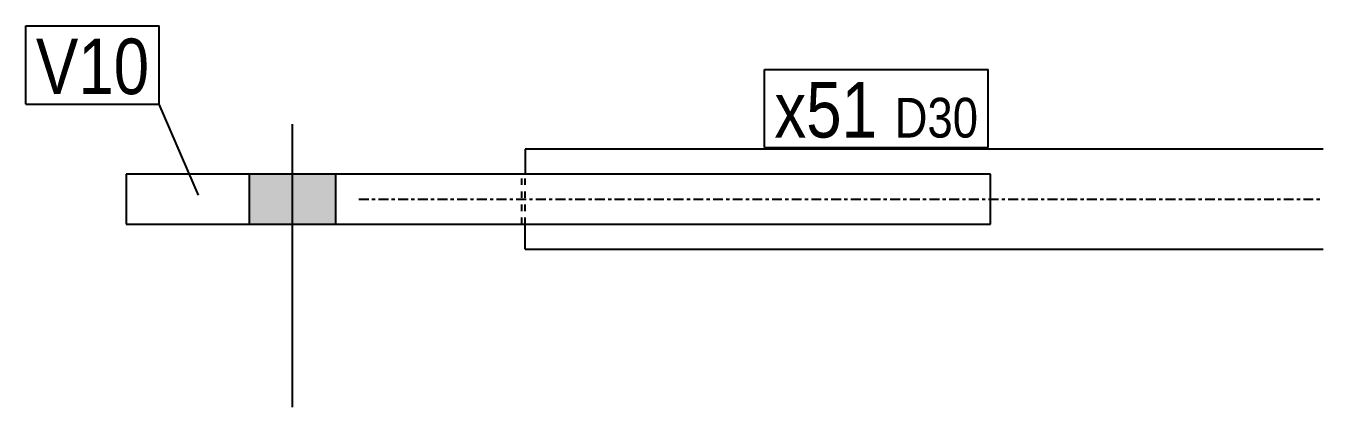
# Model space of a CAD drawing. Header units: millimetres. Extents: x 12 to 17828, y -13 to 434.
# Drawn here: x 12 to 402.1, y -13 to 101.5 of the extents above; entities that cross this region are included whole.
import ezdxf

# ---------------------------------------------------------------- set-up
doc = ezdxf.new("R2010")
doc.units = ezdxf.units.MM
doc.linetypes.add('DXK_LINE_DOT2', pattern=[3.9198, 1.9599, -1.9599])
doc.linetypes.add('DXK_LINE_DOT3', pattern=[5.9187, 2.979, -0.9799, 0.9799, -0.9799])
doc.layers.add('STÅL', color=7, linetype='Continuous')
doc.layers.add('TEKST', color=7, linetype='Continuous')
doc.styles.add('Arial Narrow', font='ARIALN.TTF', dxfattribs={"height": 0.2})

msp = doc.modelspace()

# ---------------------------------------------------------------- hatches: boundary and pattern name
at = {"layer": 'STÅL', "linetype": 'Continuous'}
msp.add_hatch(color=96, dxfattribs=at).paths.add_polyline_path([(79.1, 42), (105.1, 42), (105.1, 57), (79.1, 57)])
msp.add_hatch(color=96, dxfattribs=at).paths.add_polyline_path([(79.1, 42), (105.1, 42), (105.1, 57), (79.1, 57)])

# ---------------------------------------------------------------- linework, layer by layer
at = {"layer": 'STÅL', "color": 96, "linetype": 'Continuous'}
for p, q in [((92.1, 72), (92.1, -13)), ((92.1, 72), (92.1, -13)), ((79.1, 57), (79.1, 42)), ((79.1, 57), (79.1, 42)), ((105.1, 57), (105.1, 42)), ((105.1, 57), (105.1, 42))]:
    msp.add_line(p, q, dxfattribs=at)
at = {"layer": 'STÅL', "color": 2, "linetype": 'Continuous'}
for p, q in [((402.1, 64.5), (162.1, 64.5)), ((162.1, 64.5), (162.1, 57)), ((302.1, 57), (42.1, 57)), ((42.1, 57), (42.1, 42)), ((302.1, 42), (302.1, 57)), ((42.1, 42), (302.1, 42)), ((162.1, 34.5), (162.1, 42)), ((162.1, 34.5), (402.1, 34.5))]:
    msp.add_line(p, q, dxfattribs=at)
at = {"layer": 'STÅL', "color": 7, "linetype": 'DXK_LINE_DOT2'}
for p, q in [((161.1, 42), (161.1, 57)), ((162.1, 42), (162.1, 57))]:
    msp.add_line(p, q, dxfattribs=at)
at = {"layer": 'STÅL', "color": 7, "linetype": 'DXK_LINE_DOT3'}
msp.add_line((112.1, 49.5), (402.1, 49.5), dxfattribs=at)
at = {"layer": 'TEKST', "color": 7, "linetype": 'Continuous'}
for p, q in [((12, 101.54), (52.11, 101.54)), ((12, 78.04), (12, 101.54)), ((52.11, 78.04), (52.11, 101.54)), ((234.1, 88.5), (301.39, 88.5)), ((234.1, 65), (234.1, 88.5)), ((301.39, 65), (301.39, 88.5)), ((12, 78.04), (52.11, 78.04)), ((63.92, 50.66), (52.11, 78.04)), ((234.1, 65), (301.39, 65))]:
    msp.add_line(p, q, dxfattribs=at)

# ---------------------------------------------------------------- wipeouts: each hides what was drawn before it
at = {"color": 0}
for points in [[(49.11, 81.04), (49.11, 98.54), (15, 98.54), (15, 81.04)], [(268.02, 68), (268.02, 85.5), (237.1, 85.5), (237.1, 68)], [(298.39, 68), (298.39, 80.5), (273.27, 80.5), (273.27, 68)]]:
    msp.add_wipeout(points, dxfattribs=at).dxf.layer = 'TEKST'

# ---------------------------------------------------------------- next in the draw order: wipeouts: each hides what was drawn before it
for points in [[(49.11, 81.04), (49.11, 98.54), (15, 98.54), (15, 81.04)], [(268.02, 68), (268.02, 85.5), (237.1, 85.5), (237.1, 68)], [(298.39, 68), (298.39, 80.5), (273.27, 80.5), (273.27, 68)]]:
    msp.add_wipeout(points, dxfattribs=at).dxf.layer = 'TEKST'

# ---------------------------------------------------------------- next in the draw order: texts
at = {"layer": 'TEKST', "color": 3, "style": 'Arial Narrow'}
for s, height, p in [('V10', 16.702, (15, 81.04)), ('x51', 16.702, (237.1, 68)), ('D30', 11.93, (273.27, 68))]:
    msp.add_text(s, height=height, dxfattribs=at).set_placement(p)

doc.saveas('drawing.dxf')
